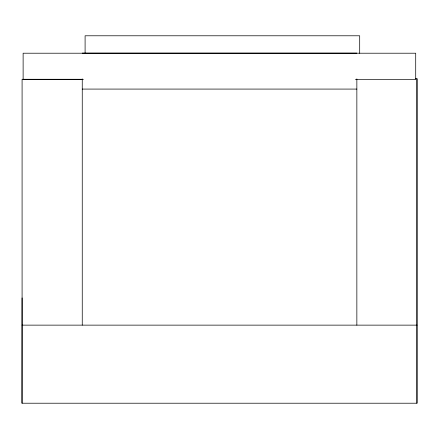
<?xml version="1.0" encoding="UTF-8"?>
<svg xmlns="http://www.w3.org/2000/svg" width="439" height="439" viewBox="0 0 439 439"><rect width="100%" height="100%" fill="white"/><g stroke="black" fill="none" stroke-linecap="round" stroke-linejoin="round"><path stroke-width="0.66" d="M82.252 53.114L356.852 53.114M415.546 78.724L417.05 78.724L417.05 403.216L21.95 403.216L22.087 297.922M82.252 79.272L22.087 79.272L22.087 403.216M83.415 79.47L23.124 79.47L23.124 53.212L415.711 53.212L415.711 79.47L355.42 79.47M82.252 89.079L356.852 89.079M22.087 325.134L417.05 325.134M416.913 78.724L416.885 403.216M359.695 53.322L359.695 35.784L85.095 35.784L85.095 53.322M356.852 78.899L356.852 325.134M82.252 78.899L82.252 325.134"/></g></svg>
